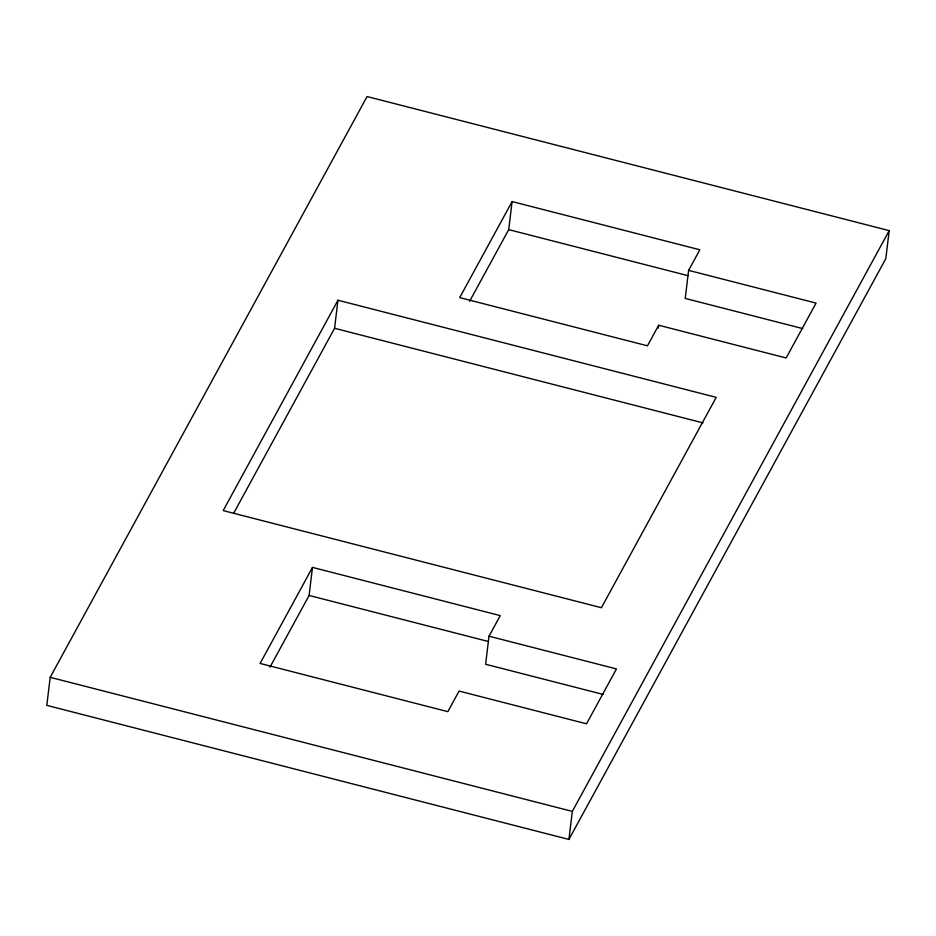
<?xml version="1.0" encoding="UTF-8"?>
<svg xmlns="http://www.w3.org/2000/svg" width="936" height="936" viewBox="0 0 936 936"><rect width="100%" height="100%" fill="white"/><g stroke="black" fill="none" stroke-linecap="round" stroke-linejoin="round"><path stroke-width="1.4" d="M50.193 677.313L46.8 705.37L568.924 839.452L885.807 258.687L889.2 230.63L367.076 96.548L50.193 677.313L572.317 811.395L889.2 230.63M233.801 512.986L334.573 328.279L337.966 300.234L716.204 397.355L601.427 607.721L223.189 510.588L337.966 300.234M269.977 667.169L309.102 595.46L312.495 567.403L500.245 615.619L489.013 636.199L485.62 664.256L603.158 694.43M469.591 301.334L508.716 229.624L512.109 201.568L699.847 249.783L688.627 270.364L685.234 298.42L802.76 328.594M568.924 839.452L572.317 811.395M658.347 328.045L658.687 325.237L786.135 357.973L816.075 303.089L688.627 270.364M312.495 567.403L260.103 663.437L447.841 711.652L459.073 691.072L586.521 723.809L616.461 668.924L489.013 636.199M512.109 201.568L459.705 297.601L647.455 345.817L658.687 325.237M508.716 229.624L687.983 275.664M334.573 328.279L702.924 422.873M309.102 595.46L488.381 641.499"/></g></svg>
